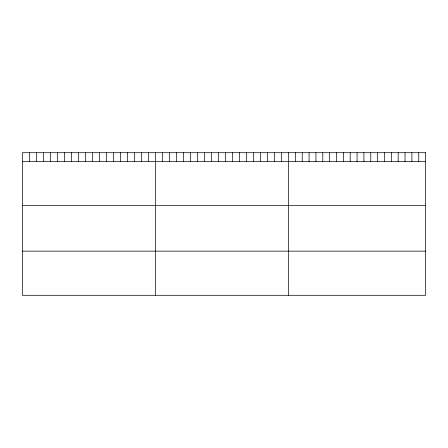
<?xml version="1.0" encoding="UTF-8"?>
<svg xmlns="http://www.w3.org/2000/svg" width="448" height="448" viewBox="0 0 448 448"><rect width="100%" height="100%" fill="white"/><g stroke="black" fill="none" stroke-linecap="round" stroke-linejoin="round"><path stroke-width="0.67" d="M22.4 161.515L425.6 161.515M22.4 205.666L425.6 205.666M22.4 251.149L425.6 251.149M418.746 152.706L418.746 161.515M411.891 152.706L411.891 161.515M405.037 152.706L405.037 161.515M398.182 152.706L398.182 161.515M391.328 152.706L391.328 161.515M384.474 152.706L384.474 161.515M377.619 152.706L377.619 161.515M370.765 152.706L370.765 161.515M363.91 152.706L363.91 161.515M357.056 152.706L357.056 161.515M350.202 152.706L350.202 161.515M343.347 152.706L343.347 161.515M336.493 152.706L336.493 161.515M329.638 152.706L329.638 161.515M322.784 152.706L322.784 161.515M315.93 152.706L315.93 161.515M309.075 152.706L309.075 161.515M302.221 152.706L302.221 161.515M295.366 152.706L295.366 161.515M288.512 152.706L288.512 295.294M281.506 152.706L281.506 161.515M274.506 152.706L274.506 161.515M267.501 152.706L267.501 161.515M260.501 152.706L260.501 161.515M253.495 152.706L253.495 161.515M246.495 152.706L246.495 161.515M239.49 152.706L239.49 161.515M232.49 152.706L232.49 161.515M225.484 152.706L225.484 161.515M218.484 152.706L218.484 161.515M211.478 152.706L211.478 161.515M204.478 152.706L204.478 161.515M197.473 152.706L197.473 161.515M190.473 152.706L190.473 161.515M183.467 152.706L183.467 161.515M176.467 152.706L176.467 161.515M169.462 152.706L169.462 161.515M162.462 152.706L162.462 161.515M155.456 152.706L155.456 295.294M148.45 152.706L148.45 161.515M141.45 152.706L141.45 161.515M134.445 152.706L134.445 161.515M127.445 152.706L127.445 161.515M120.439 152.706L120.439 161.515M113.439 152.706L113.439 161.515M106.434 152.706L106.434 161.515M99.434 152.706L99.434 161.515M92.428 152.706L92.428 161.515M85.428 152.706L85.428 161.515M78.422 152.706L78.422 161.515M71.422 152.706L71.422 161.515M64.417 152.706L64.417 161.515M57.417 152.706L57.417 161.515M50.411 152.706L50.411 161.515M43.411 152.706L43.411 161.515M36.406 152.706L36.406 161.515M29.406 152.706L29.406 161.515M425.6 152.706L22.4 152.706L22.4 295.294L425.6 295.294L425.6 152.706"/></g></svg>
